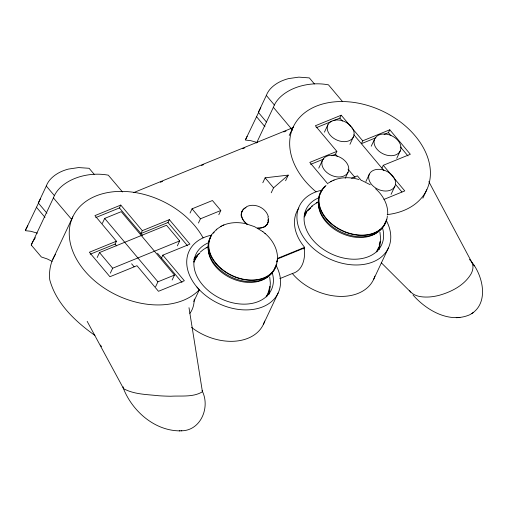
<?xml version="1.0" encoding="UTF-8"?>
<svg xmlns="http://www.w3.org/2000/svg" width="508" height="508" viewBox="0 0 508 508"><rect width="100%" height="100%" fill="white"/><g stroke="black" fill="none" stroke-linecap="round" stroke-linejoin="round"><path stroke-width="0.76" d="M387.718 214.198C388.15 204.375 382.829 195.085 375.596 188.76M194.291 299.034C194.151 304.082 193.059 309.366 189.827 313.392M270.059 287.28L270.339 283.019L269.729 277.133M277.285 261.69L277.501 259.124M380.276 242.354L380.555 238.093L379.946 232.2M37.395 233.147L30.664 231.254L25.641 230.715L25.864 229.241L27.813 225.793M25.4 230.429L38.767 202.514M46.939 213.195L38.303 203.003L40.716 198.368M38.303 203.003L46.285 186.042C48.177 180.715 52.476 176.613 57.22 173.73A57.036 40.399 25.2 0 1 62.516 171.056A57.036 40.399 25.2 0 1 68.409 169.088L78.575 167.57L89.103 168.294L94.183 174.288M52.121 261.341L47.193 258.921L41.351 256.972L31.242 245.046L32.55 242.03L35.395 237.693M31.242 245.046L53.423 197.917C56.077 190.468 62.325 184.925 69.088 181.178A73.406 52 25.2 0 1 79.762 176.752C88.976 174.034 98.831 173.431 108.287 175.165L122.53 191.973M257.391 142.558L250.692 140.653L245.694 140.1L245.453 139.814L247.155 136.322M245.453 139.814L258.858 111.919M266.433 122.009L258.356 112.389L260.807 107.772M258.356 112.389L266.338 95.428C268.275 90.113 272.612 86.043 277.374 83.185A57.036 40.399 25.2 0 1 282.702 80.543A57.036 40.399 25.2 0 1 288.614 78.6L298.812 77.133L309.347 77.902L314.389 83.909M256.572 143.008L273.374 107.302C276.092 99.873 282.391 94.374 289.179 90.665A73.406 52 25.2 0 1 294.342 88.227A73.406 52 25.2 0 1 299.917 86.284C309.156 83.623 319.024 83.058 328.479 84.842L342.627 101.689M52.667 259.651L72.815 216.808M289.217 135.528L293.243 126.956M102.368 223.349L104.692 218.408L121.247 211.665L174.479 275.069L172.155 280.01M95.733 217.595L119.444 207.931L120.79 205.067L142.291 230.676L140.945 233.54L168.002 222.51L169.355 219.646L189.903 244.126L162.839 255.156L161.493 258.02M97.187 257.505L99.511 252.565L166.516 225.254L179.667 240.919L177.343 245.853M90.208 254.222L115.075 244.088L116.421 241.217L94.926 215.614L120.79 205.067M110.338 273.171L112.662 268.23L179.667 240.919M190.068 213.055L192.056 208.82L212.427 200.52L220.802 210.496L218.808 214.732M155.6 286.76L157.924 281.819L174.479 275.069M198.444 223.031L200.438 218.802L220.802 210.496M193.796 301.536L199.346 289.757L196.901 287.033M262.807 182.753L265.132 177.819L288.239 175.127L285.585 180.772M271.228 192.78L273.552 187.846L288.239 175.127M324.428 132.163L327.927 124.733M333.407 120.72L339.871 118.085L341.224 115.221L350.723 126.53M318.751 168.154L322.567 160.052M331.845 155.727L335.502 154.235L336.855 151.371L315.354 125.762L341.224 115.221M263.385 324.383L278.168 292.964M349.936 144.31L353.428 136.881A14.122 10.008 25.2 0 0 338.061 119.964A14.122 10.008 25.2 0 0 330.543 135.572A14.122 10.008 25.2 0 0 353.428 136.881M303.835 249.079L304.648 247.345A49.193 34.849 25.2 0 1 298.825 208.013M381.927 168.173L383.273 165.303L410.331 154.273L389.782 129.794L362.718 140.824L361.372 143.688L376.003 137.732M345.205 178.276L348.069 172.193A14.122 10.008 25.2 0 0 332.702 155.283A14.122 10.008 25.2 0 0 325.177 170.891A14.122 10.008 25.2 0 0 348.069 172.193M371.24 146.215L374.739 138.786M384.048 134.449L388.436 132.658L389.782 129.794M365.874 181.534L369.373 174.104M396.742 158.363L400.24 150.933A14.122 10.008 25.2 0 0 384.874 134.017A14.122 10.008 25.2 0 0 377.349 149.625A14.122 10.008 25.2 0 0 400.24 150.933M391.065 194.354L394.881 186.246A14.122 10.008 25.2 0 0 379.514 169.335A14.122 10.008 25.2 0 0 371.989 184.944A14.122 10.008 25.2 0 0 394.881 186.246M373.596 279.457L388.385 248.037M422.853 198.145L426.841 189.674M200.247 252.12L203.556 249.39L207.315 247.231M216.122 229.603L221.482 226.06M311.512 206.28L317.532 202.305M412.985 294.977C426.409 310.255 449.313 323.704 469.767 314.757C489.61 304.248 483.279 275.844 471.341 261.537M472.637 312.991L473.481 312.414M471.754 313.607L472.351 313.195M328.346 183.058L331.692 181.134M222.879 225.406C229.876 222.263 237.928 221.983 245.358 223.609M333.096 180.48C341.198 176.841 350.59 177.051 358.997 179.553M246.52 206.673C254.775 202.641 266.008 207.867 268.345 216.732M220.396 226.581L223.901 224.917M330.606 181.654L334.118 179.991M206.096 247.809L208.191 246.818M316.313 202.882L318.408 201.892M133.712 192.583L293.44 127.476M160.369 182.264L162.573 181.362M201.517 165.487L203.721 164.592M242.665 148.717L244.869 147.822M283.813 131.947L286.017 131.045M316.16 127.749L331.972 121.304M116.421 241.217L89.364 252.247L109.912 276.733L136.976 265.697L158.471 291.306L184.341 280.765L162.839 255.156M142.291 230.676L169.355 219.646M336.855 151.371L309.791 162.401L327.838 183.896M310.636 164.37L323.806 159.004M351.555 178.238L357.403 175.851L361.404 180.613M383.934 199.409L404.768 190.913L383.273 165.303M277.463 258.426L304.648 247.345M277.146 259.099L304.33 248.018C305.549 257.651 303.162 270.65 292.329 273.526L279.838 278.619M181.07 430.803C200.596 431.006 210.382 407.518 202.343 391.262L189.001 307.696M87.166 321.335L123.311 388.188C132.099 410.889 154.426 430.695 179.648 430.867M179.267 430.886L181.794 430.765M456.216 317.71L457.721 317.64M458.686 317.595L459.937 317.538M245.815 223.704L254.591 226.682L262.909 231.692M361.931 180.55L370.256 184.741M94.939 335.439C75.457 321.57 56.197 303.638 49.759 279.813A73.793 52.273 25.2 0 1 55.467 254.406M264.928 233.331C272.123 239.382 277.457 248.317 277.533 257.899M262.566 231.426L265.379 233.693M381.26 262.731L410.845 292.24M469.424 259.429C471.856 261.455 473.208 264.617 472.954 267.773A46.666 21.317 -18.3 0 1 471.1 273.818C464.344 285.312 451.568 291.833 439.122 295.332A28.683 13.1 -18.3 0 1 429.584 296.958C422.58 297.37 413.893 296.799 409.505 290.506M46.285 186.042L54.413 195.637M53.423 197.917L71.73 219.526M36.354 207.15L44.99 217.341M388.436 132.658L390.938 135.649M400.463 146.99L407.981 155.943M351.72 127.724L362.718 140.824M339.871 118.085L342.373 121.063M353.873 134.76L383.921 170.555M395.421 184.252L401.923 191.992M335.502 154.235L337.509 156.623M348.037 169.164L355.054 177.521M266.338 95.428L274.415 105.048M273.374 107.302L292.57 130.169M256.407 116.535L264.986 126.752M265.132 177.819L273.552 187.846M192.056 208.82L200.438 218.802M168.002 222.51L187.554 245.796M119.444 207.931L142.45 235.331M157.486 253.244L181.991 282.435M104.692 218.408L157.924 281.819M115.075 244.088L116.58 245.878M131.616 263.785L134.125 266.776M99.511 252.565L112.662 268.23M473.265 264.382L474.307 265.913M100.552 345.059L101.454 346.685M428.828 181.648L471.824 262.331M268.288 219.113A14.091 9.982 25.2 0 1 257.493 228.073M247.085 224.117A14.091 9.982 25.2 0 1 245.631 207.721M267.894 216.929A14.237 10.084 25.2 0 1 257.518 228.181M247.002 224.187A14.237 10.084 25.2 0 1 246.456 207.194M265.513 226.333A14.091 9.982 25.2 0 1 264.712 226.955M241.192 216.084A14.091 9.982 25.2 0 1 242.316 211.061M267.964 219.799A14.091 9.982 25.2 0 1 268.021 220.885M267.703 222.968A14.091 9.982 25.2 0 1 266.84 224.815M316.071 191.827A73.793 52.273 25.2 0 1 313.144 107.556A73.793 52.273 25.2 0 1 419.57 141.637A73.793 52.273 25.2 0 1 387.198 214.605M386.296 220.51A49.193 34.849 25.2 0 1 364.293 264.331A49.193 34.849 25.2 0 1 301.835 234.525A49.193 34.849 25.2 0 1 322.536 190.087M199.346 289.757A73.793 52.273 25.2 0 1 91.834 278.321A73.793 52.273 25.2 0 1 97.828 195.243A73.793 52.273 25.2 0 1 203.086 237.877M276.079 265.436A49.193 34.849 25.2 0 1 254.317 309.22A49.193 34.849 25.2 0 1 191.853 279.864A49.193 34.849 25.2 0 1 211.62 235.147M374.879 276.104A49.193 34.849 25.2 0 1 339.623 296.38A49.193 34.849 25.2 0 1 292.329 273.526M386.544 219.139A35.655 25.26 25.2 0 1 339.966 229.4A35.655 25.26 25.2 0 1 325.33 186.449M387.331 215.906A36.024 25.514 25.2 0 1 341.135 230.295A36.024 25.514 25.2 0 1 326.041 185.42M380.016 229.781A34.544 24.467 25.2 0 1 342.786 233.871A34.544 24.467 25.2 0 1 318.516 203.733M385.439 222.04A35.655 25.26 25.2 0 1 341.535 232.207A35.655 25.26 25.2 0 1 321.208 191.922M304.622 216.465A40.094 28.397 25.2 0 1 306.603 212.598M308.35 210.306A40.094 28.397 25.2 0 1 310.382 208.274M379.476 243.561A40.094 28.397 25.2 0 1 379.203 245.027M378.6 247.161A40.094 28.397 25.2 0 1 376.365 251.72M304.248 216.306A40.5 28.689 25.2 0 1 312.356 206.254M380.092 241.395A40.5 28.689 25.2 0 1 376.72 251.917M304.33 216.954A40.094 28.397 25.2 0 1 304.99 215.671M276.327 264.065A35.655 25.26 25.2 0 1 232.931 275.882A35.655 25.26 25.2 0 1 211.76 235.217M213.309 233.185A35.655 25.26 25.2 0 1 214.179 232.258M276.771 260.75A35.655 25.26 25.2 0 1 276.663 262.096M277.12 260.839A36.024 25.514 25.2 0 1 230.156 274.828A36.024 25.514 25.2 0 1 216.872 229.578M268.954 275.603A34.544 24.467 25.2 0 1 230.175 277.705A34.544 24.467 25.2 0 1 208.515 246.056M275.222 266.973A35.655 25.26 25.2 0 1 231.731 277.324A35.655 25.26 25.2 0 1 210.649 237.395M194.158 262.084A40.094 28.397 25.2 0 1 197.669 255.784M269.259 288.487A40.094 28.397 25.2 0 1 266.148 296.647M193.777 261.931A40.5 28.689 25.2 0 1 199.847 252.959M269.875 286.328A40.5 28.689 25.2 0 1 266.51 296.843M264.668 321.031A49.193 34.849 25.2 0 1 191.56 327.438M193.758 259.34A41.707 29.547 25.2 0 1 199.428 253.454M269.805 287.134A41.707 29.547 25.2 0 1 268.884 294.57M272.136 272.39A41.707 29.547 25.2 0 1 248.882 303.886A41.707 29.547 25.2 0 1 199.358 280.543A41.707 29.547 25.2 0 1 208.89 242.583M304.394 213.798A41.707 29.547 25.2 0 1 310.261 208.096M380.022 242.208A41.707 29.547 25.2 0 1 379.101 249.65M382.353 227.463A41.707 29.547 25.2 0 1 359.099 258.959A41.707 29.547 25.2 0 1 309.575 235.623A41.707 29.547 25.2 0 1 319.107 197.656M123.266 386.855A28.683 5.601 3 0 0 123.92 388.855C134.537 394.525 147.237 394.443 158.947 395.77A46.666 9.119 3 0 0 170.783 396.234C181.102 395.586 193.015 397.44 202.165 391.922A28.683 5.601 3 0 0 202.121 390.589"/></g></svg>
